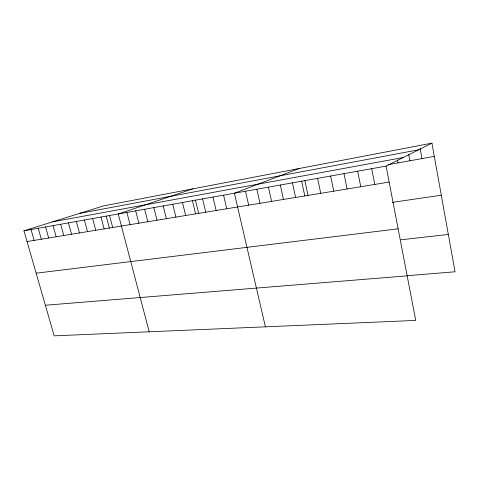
<?xml version="1.0" encoding="UTF-8"?>
<svg xmlns="http://www.w3.org/2000/svg" width="479" height="479" viewBox="0 0 479 479"><rect width="100%" height="100%" fill="white"/><g stroke="black" fill="none" stroke-linecap="round" stroke-linejoin="round"><path stroke-width="0.72" d="M386.08 166.123L415.748 320.415L54.187 335.845L23.95 230.818L386.08 166.123L431.932 143.155L455.05 271.791L407.731 275.641M298.944 168.566L234.411 193.223L265.402 326.834M192.702 188.864L118.247 213.975L149.197 331.791M23.95 230.818L103.482 205.916L431.932 143.155M79.586 213.394L418.706 149.783M52.654 221.831L403.246 157.525M387.918 164.704L434.309 156.376M27.04 241.56L389.152 182.08M392.199 202.389L441.285 195.21M36.147 273.186L398.139 228.818M400.845 239.805L448.338 234.447M45.373 305.237L407.18 275.844M31.027 229.555L34.129 240.398M38.23 228.267L41.338 239.213M45.571 226.956L48.684 238.003M53.043 225.621L56.169 236.776M60.659 224.262L63.791 235.524M68.419 222.879L71.557 234.249M76.329 221.466L79.472 232.95M84.388 220.023L87.537 231.62M92.603 218.556L95.764 230.273M100.985 217.059L104.147 228.896M109.529 215.532L112.703 227.489M106.176 216.059L109.41 228.22M126.881 212.431L130.06 224.639M135.683 210.856L138.868 223.19M144.664 209.257L147.849 221.717M153.825 207.617L157.016 220.208M163.177 205.946L166.369 218.675M172.721 204.24L175.913 217.107M182.463 202.503L185.66 215.508M195.396 200L198.725 213.73M192.414 200.725L195.606 213.874M202.575 198.905L205.772 212.203M212.957 197.055L216.155 210.497M223.567 195.157L226.759 208.754M245.499 191.241L248.685 205.15M256.834 189.217L260.013 203.294M268.432 187.145L271.605 201.39M280.293 185.026L283.46 199.438M292.435 182.852L295.597 197.444M304.86 180.631L308.015 195.408M301.602 180.954L304.836 196.043M317.589 178.362L320.732 193.318M330.624 176.032L333.755 191.175M343.976 173.643L347.095 188.983M357.663 171.201L360.765 186.738M371.692 168.692L374.782 184.439M397.522 160.04L398.061 162.884M408.695 154.292L409.898 160.758M420.113 148.418L421.975 158.591"/></g></svg>
